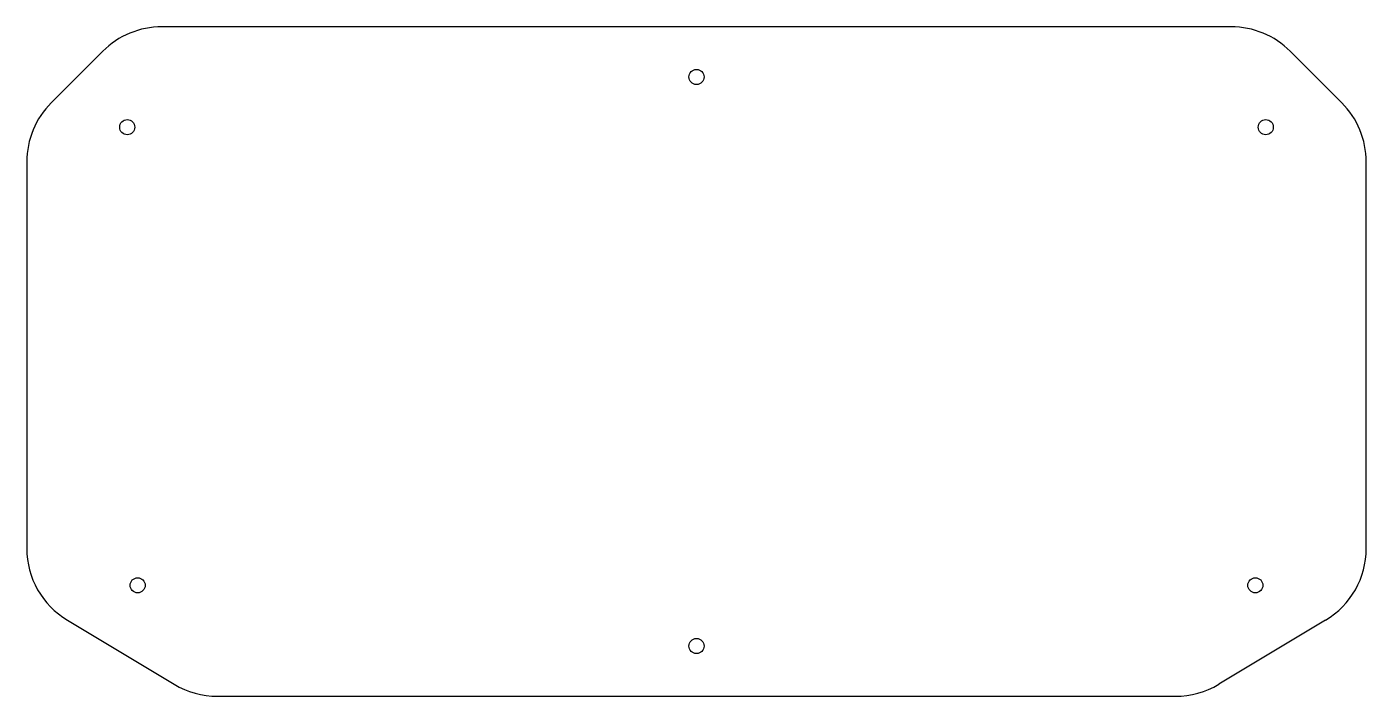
# Model space of a CAD drawing. Header units: millimetres. Extents: x 0 to 400, y 0 to 200.
import ezdxf

# ---------------------------------------------------------------- set-up
doc = ezdxf.new("R2010")
doc.units = ezdxf.units.MM
doc.layers.add('panel_top_base', color=7, linetype='Continuous', lineweight=25, true_color=0x000000)

msp = doc.modelspace()

# ---------------------------------------------------------------- linework, layer by layer
at = {"layer": 'panel_top_base'}
for p, q in [((359.64, 200), (40.36, 200)), ((7.32, 177.32), (22.68, 192.68)), ((377.32, 192.68), (392.68, 177.32)), ((0, 159.64), (0, 44.15)), ((400, 44.15), (400, 159.64)), ((12.14, 22.72), (44.06, 3.56)), ((387.86, 22.72), (355.94, 3.56)), ((56.92, 0), (343.08, 0))]:
    msp.add_line(p, q, dxfattribs=at)
for centre in [(200, 185), (30, 170), (370, 170), (33.1, 33.14), (366.9, 33.14), (200, 15)]:
    msp.add_circle(centre, 2.25, dxfattribs=at)
for centre, start, end in [((40.36, 175), 90, 135), ((359.64, 175), 45, 90), ((25, 159.64), 135, 180), ((375, 159.64), 0, 45), ((25, 44.15), 180, 239.0362), ((375, 44.15), 300.9638, 0), ((56.92, 25), 239.0362, 270), ((343.08, 25), 270, 300.9638)]:
    msp.add_arc(centre, 25, start, end, dxfattribs=at)

doc.saveas('drawing.dxf')
